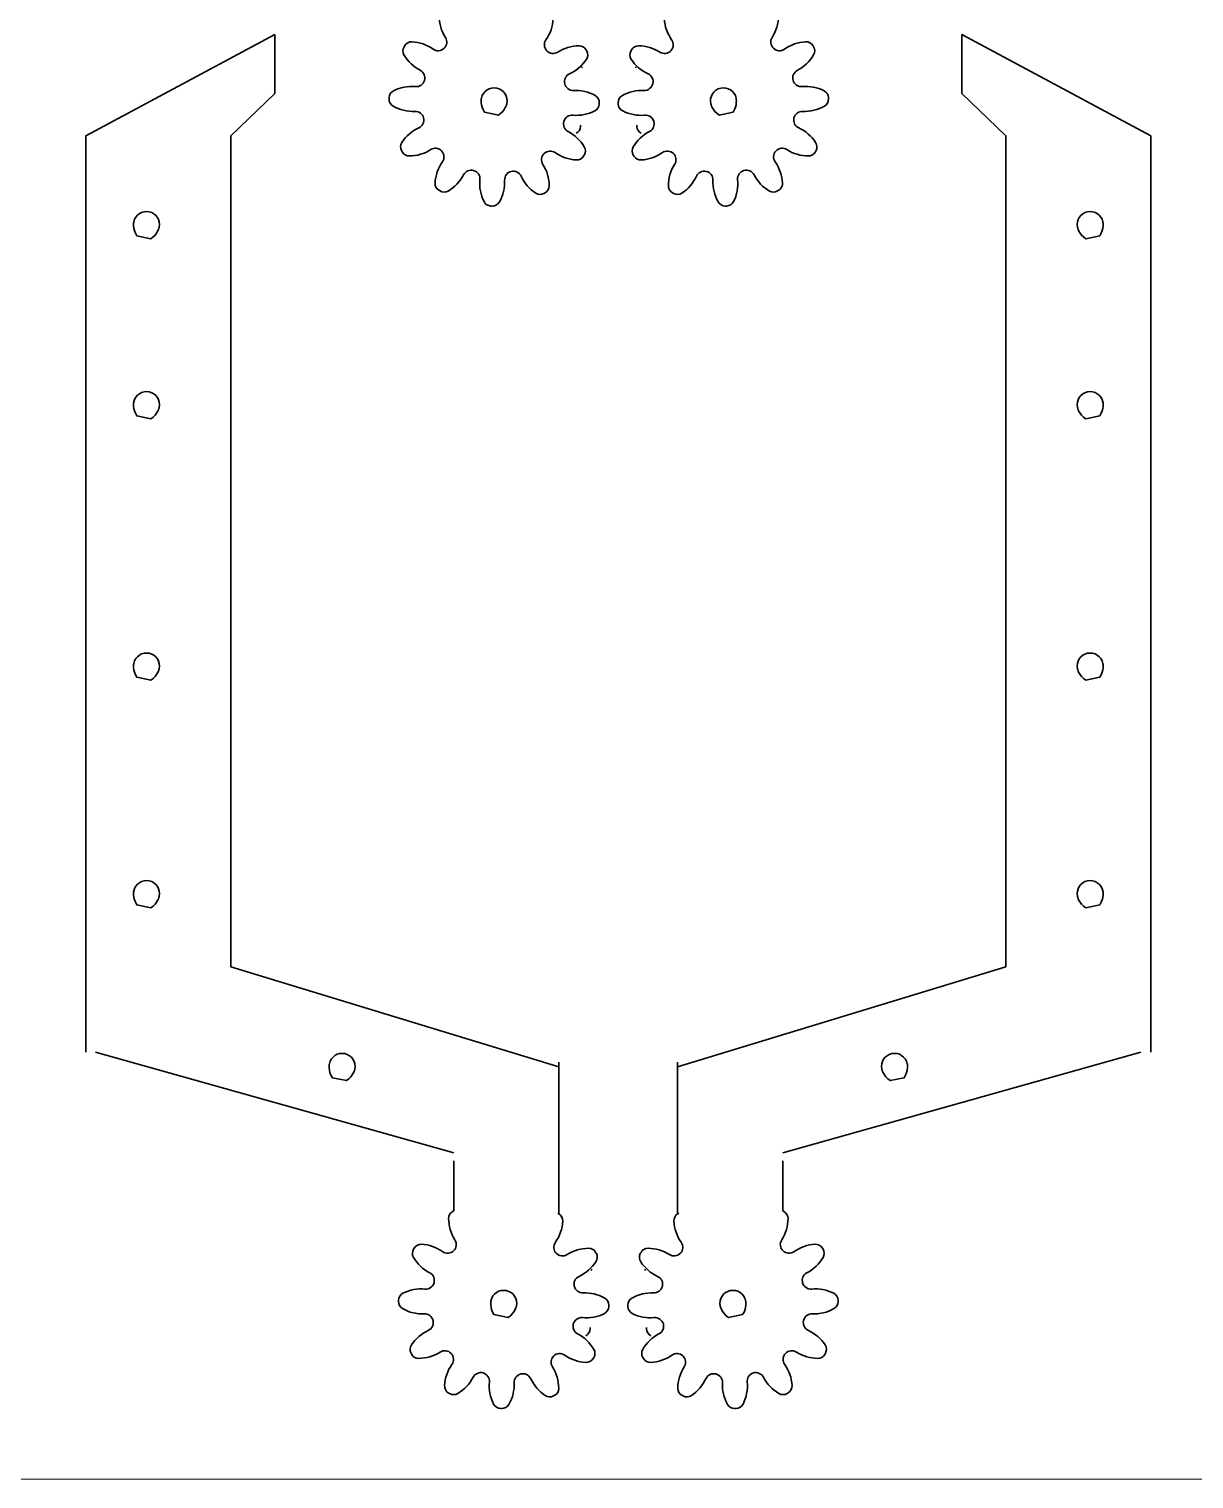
# Model space of a CAD drawing. Header units: inches. Extents: x 0 to 432, y 0 to 279.
# Drawn here: x 117.6 to 234, y 0 to 144.8 of the extents above; entities that cross this region are included whole.
import ezdxf

# ---------------------------------------------------------------- set-up
doc = ezdxf.new("R2010")
doc.units = ezdxf.units.IN
doc.header["$MEASUREMENT"] = 0
doc.layers.add('Layer 1', color=7, linetype='Continuous')

# ---------------------------------------------------------------- blocks, each defined once
blk = doc.blocks.new('block 2')
at = {"layer": 'Layer 1', "lineweight": 0}
blk.add_lwpolyline([(0, 279.4), (431.8, 279.4), (431.8, 0), (0, 0), (0, 279.4)], dxfattribs=at)
at = {"layer": 'Layer 1', "color": 7, "lineweight": 35}
for points in [[(123.33, 134.16), (142.19, 144.28)], [(142.19, 138.39), (142.19, 144.28)], [(158, 142.81), (158.13, 142.73), (158.27, 142.68), (158.41, 142.65), (158.56, 142.65), (158.7, 142.67), (158.84, 142.72), (158.97, 142.79), (159.09, 142.89), (159.19, 143), (159.27, 143.13), (159.33, 143.27), (159.36, 143.41), (159.36, 143.55), (159.34, 143.7), (159.3, 143.84), (159.23, 143.98)], [(169.26, 143.74), (169.19, 143.61), (169.13, 143.47), (169.11, 143.32), (169.11, 143.17), (169.13, 143.03), (169.18, 142.89), (169.25, 142.76), (169.34, 142.64), (169.46, 142.54), (169.59, 142.46), (169.72, 142.41), (169.87, 142.38), (170.01, 142.37), (170.16, 142.39), (170.3, 142.44), (170.44, 142.51)], [(181.82, 143.74), (181.9, 143.61), (181.95, 143.47), (181.98, 143.32), (181.98, 143.17), (181.96, 143.03), (181.91, 142.89), (181.84, 142.76), (181.74, 142.64), (181.63, 142.54), (181.5, 142.46), (181.36, 142.41), (181.22, 142.38), (181.07, 142.37), (180.93, 142.39), (180.78, 142.44), (180.65, 142.51)], [(193.09, 142.81), (192.96, 142.73), (192.82, 142.68), (192.67, 142.65), (192.53, 142.65), (192.38, 142.67), (192.24, 142.72), (192.11, 142.79), (191.99, 142.89), (191.89, 143), (191.81, 143.13), (191.76, 143.27), (191.73, 143.41), (191.72, 143.55), (191.74, 143.7), (191.79, 143.84), (191.86, 143.98)], [(229.66, 134.16), (210.8, 144.28)], [(210.8, 138.39), (210.8, 144.28)], [(156.23, 139.06), (156.38, 139.06), (156.53, 139.09), (156.67, 139.14), (156.8, 139.21), (156.91, 139.3), (157.01, 139.41), (157.08, 139.54), (157.14, 139.68), (157.17, 139.83), (157.17, 139.98), (157.15, 140.13), (157.11, 140.26), (157.04, 140.39), (156.95, 140.51), (156.84, 140.61), (156.71, 140.69)], [(194.86, 139.06), (194.7, 139.06), (194.56, 139.09), (194.42, 139.14), (194.29, 139.21), (194.18, 139.3), (194.08, 139.41), (194, 139.54), (193.94, 139.68), (193.91, 139.83), (193.91, 139.98), (193.93, 140.13), (193.98, 140.26), (194.05, 140.39), (194.14, 140.51), (194.25, 140.61), (194.38, 140.69)], [(171.62, 140.34), (171.49, 140.26), (171.37, 140.17), (171.28, 140.05), (171.2, 139.93), (171.15, 139.79), (171.12, 139.65), (171.12, 139.5), (171.14, 139.35), (171.19, 139.2), (171.26, 139.07), (171.35, 138.96), (171.46, 138.86), (171.59, 138.78), (171.72, 138.72), (171.87, 138.69), (172.02, 138.68)], [(179.46, 140.34), (179.6, 140.26), (179.71, 140.17), (179.81, 140.05), (179.88, 139.93), (179.93, 139.79), (179.96, 139.65), (179.97, 139.5), (179.94, 139.35), (179.89, 139.2), (179.82, 139.07), (179.73, 138.96), (179.62, 138.86), (179.5, 138.78), (179.36, 138.72), (179.22, 138.69), (179.06, 138.68)], [(137.8, 134.16), (142.19, 138.39)], [(215.18, 134.16), (210.8, 138.39)], [(156.57, 134.94), (156.7, 135.01), (156.82, 135.11), (156.91, 135.22), (156.99, 135.35), (157.04, 135.49), (157.07, 135.63), (157.07, 135.78), (157.05, 135.93), (157, 136.07), (156.93, 136.21), (156.84, 136.32), (156.73, 136.42), (156.6, 136.5), (156.47, 136.55), (156.32, 136.58), (156.17, 136.59)], [(171.96, 136.21), (171.81, 136.21), (171.66, 136.19), (171.52, 136.14), (171.4, 136.07), (171.28, 135.97), (171.18, 135.86), (171.11, 135.74), (171.05, 135.59), (171.02, 135.44), (171.02, 135.3), (171.04, 135.15), (171.09, 135.01), (171.15, 134.88), (171.24, 134.76), (171.35, 134.66), (171.48, 134.58)], [(179.12, 136.21), (179.28, 136.21), (179.42, 136.19), (179.56, 136.14), (179.69, 136.07), (179.8, 135.97), (179.9, 135.86), (179.98, 135.74), (180.03, 135.59), (180.06, 135.44), (180.07, 135.3), (180.04, 135.15), (180, 135.01), (179.93, 134.88), (179.84, 134.76), (179.73, 134.66), (179.6, 134.58)], [(194.51, 134.94), (194.38, 135.01), (194.27, 135.11), (194.17, 135.22), (194.1, 135.35), (194.04, 135.49), (194.02, 135.63), (194.01, 135.78), (194.03, 135.93), (194.08, 136.07), (194.16, 136.21), (194.25, 136.32), (194.36, 136.42), (194.48, 136.5), (194.62, 136.55), (194.76, 136.58), (194.91, 136.59)], [(123.33, 42.64), (123.33, 134.16)], [(137.8, 51.14), (137.8, 134.16)], [(215.18, 51.14), (215.18, 134.16)], [(229.66, 42.64), (229.66, 134.16)], [(158.93, 131.54), (159.01, 131.67), (159.06, 131.81), (159.08, 131.95), (159.08, 132.1), (159.06, 132.25), (159.01, 132.39), (158.94, 132.52), (158.85, 132.64), (158.73, 132.74), (158.61, 132.81), (158.47, 132.87), (158.32, 132.9), (158.18, 132.9), (158.03, 132.88), (157.89, 132.84), (157.76, 132.77)], [(170.2, 132.47), (170.06, 132.55), (169.92, 132.6), (169.78, 132.63), (169.63, 132.63), (169.49, 132.6), (169.35, 132.56), (169.22, 132.49), (169.1, 132.39), (169, 132.28), (168.92, 132.15), (168.87, 132.01), (168.84, 131.87), (168.83, 131.72), (168.85, 131.58), (168.89, 131.43), (168.96, 131.3)], [(180.89, 132.47), (181.02, 132.55), (181.16, 132.6), (181.31, 132.63), (181.45, 132.63), (181.6, 132.6), (181.74, 132.56), (181.87, 132.49), (181.99, 132.39), (182.09, 132.28), (182.17, 132.15), (182.22, 132.01), (182.25, 131.87), (182.25, 131.72), (182.24, 131.58), (182.19, 131.43), (182.12, 131.3)], [(192.16, 131.54), (192.08, 131.67), (192.03, 131.81), (192, 131.95), (192, 132.1), (192.02, 132.25), (192.07, 132.39), (192.14, 132.52), (192.24, 132.64), (192.35, 132.74), (192.48, 132.81), (192.62, 132.87), (192.76, 132.9), (192.91, 132.9), (193.05, 132.88), (193.19, 132.84), (193.33, 132.77)], [(162.67, 129.77), (162.67, 129.92), (162.65, 130.07), (162.6, 130.21), (162.52, 130.34), (162.43, 130.45), (162.32, 130.55), (162.19, 130.63), (162.05, 130.68), (161.9, 130.71), (161.75, 130.72), (161.61, 130.69), (161.47, 130.65), (161.34, 130.58), (161.22, 130.49), (161.12, 130.38), (161.04, 130.25)], [(166.79, 130.11), (166.72, 130.25), (166.62, 130.36), (166.51, 130.46), (166.38, 130.53), (166.25, 130.58), (166.1, 130.61), (165.95, 130.61), (165.8, 130.59), (165.66, 130.54), (165.53, 130.47), (165.41, 130.38), (165.32, 130.27), (165.24, 130.15), (165.18, 130.01), (165.15, 129.87), (165.14, 129.71)], [(184.29, 130.11), (184.37, 130.25), (184.46, 130.36), (184.57, 130.46), (184.7, 130.53), (184.84, 130.58), (184.98, 130.61), (185.13, 130.61), (185.28, 130.59), (185.43, 130.54), (185.56, 130.47), (185.67, 130.38), (185.77, 130.27), (185.85, 130.15), (185.9, 130.01), (185.94, 129.87), (185.94, 129.71)], [(188.41, 129.77), (188.41, 129.92), (188.44, 130.07), (188.49, 130.21), (188.56, 130.34), (188.65, 130.45), (188.76, 130.55), (188.89, 130.63), (189.03, 130.68), (189.18, 130.71), (189.33, 130.72), (189.48, 130.69), (189.62, 130.65), (189.75, 130.58), (189.86, 130.49), (189.96, 130.38), (190.05, 130.25)], [(158.57, 128.71), (158.69, 128.64)], [(192.51, 128.71), (192.4, 128.64)], [(170.57, 41.15), (137.8, 51.14)], [(182.42, 41.15), (215.18, 51.14)], [(160.08, 32.57), (124.3, 42.64)], [(192.91, 32.57), (228.68, 42.64)], [(170.57, 26.47), (170.57, 41.62)], [(182.42, 26.47), (182.42, 41.62)], [(160.08, 26.79), (160.08, 31.79)], [(192.91, 26.79), (192.91, 31.79)], [(158.95, 22.71), (159.08, 22.63), (159.22, 22.58), (159.36, 22.55), (159.51, 22.55), (159.66, 22.58), (159.79, 22.62), (159.93, 22.69), (160.04, 22.79), (160.15, 22.9), (160.22, 23.03), (160.28, 23.17), (160.31, 23.31), (160.31, 23.46), (160.29, 23.6), (160.25, 23.75), (160.18, 23.88)], [(170.21, 23.64), (170.14, 23.51), (170.09, 23.37), (170.06, 23.22), (170.06, 23.08), (170.08, 22.93), (170.13, 22.79), (170.2, 22.66), (170.29, 22.54), (170.41, 22.44), (170.54, 22.37), (170.67, 22.31), (170.82, 22.28), (170.96, 22.28), (171.11, 22.3), (171.25, 22.34), (171.39, 22.41)], [(182.77, 23.64), (182.85, 23.51), (182.9, 23.37), (182.93, 23.22), (182.93, 23.08), (182.91, 22.93), (182.86, 22.79), (182.79, 22.66), (182.69, 22.54), (182.58, 22.44), (182.45, 22.37), (182.31, 22.31), (182.17, 22.28), (182.02, 22.28), (181.88, 22.3), (181.74, 22.34), (181.6, 22.41)], [(194.04, 22.71), (193.91, 22.63), (193.77, 22.58), (193.62, 22.55), (193.48, 22.55), (193.33, 22.58), (193.19, 22.62), (193.06, 22.69), (192.94, 22.79), (192.84, 22.9), (192.76, 23.03), (192.71, 23.17), (192.68, 23.31), (192.67, 23.46), (192.69, 23.6), (192.74, 23.75), (192.81, 23.88)], [(157.18, 18.97), (157.33, 18.97), (157.48, 18.99), (157.62, 19.04), (157.75, 19.11), (157.86, 19.21), (157.96, 19.32), (158.04, 19.44), (158.09, 19.59), (158.12, 19.74), (158.12, 19.88), (158.1, 20.03), (158.06, 20.17), (157.99, 20.3), (157.9, 20.42), (157.79, 20.52), (157.66, 20.6)], [(195.81, 18.97), (195.65, 18.97), (195.51, 18.99), (195.37, 19.04), (195.24, 19.11), (195.13, 19.21), (195.03, 19.32), (194.95, 19.44), (194.9, 19.59), (194.87, 19.74), (194.86, 19.88), (194.89, 20.03), (194.93, 20.17), (195, 20.3), (195.09, 20.42), (195.2, 20.52), (195.33, 20.6)], [(172.57, 20.24), (172.44, 20.17), (172.32, 20.07), (172.23, 19.96), (172.15, 19.83), (172.1, 19.69), (172.07, 19.55), (172.07, 19.4), (172.09, 19.25), (172.14, 19.11), (172.21, 18.97), (172.31, 18.86), (172.41, 18.76), (172.54, 18.68), (172.67, 18.63), (172.82, 18.6), (172.97, 18.59)], [(180.42, 20.24), (180.55, 20.17), (180.66, 20.07), (180.76, 19.96), (180.83, 19.83), (180.89, 19.69), (180.91, 19.55), (180.92, 19.4), (180.89, 19.25), (180.85, 19.11), (180.77, 18.97), (180.68, 18.86), (180.57, 18.76), (180.45, 18.68), (180.31, 18.63), (180.17, 18.6), (180.02, 18.59)], [(157.52, 14.84), (157.65, 14.92), (157.77, 15.01), (157.86, 15.13), (157.94, 15.25), (157.99, 15.39), (158.02, 15.53), (158.02, 15.68), (158, 15.83), (157.95, 15.98), (157.88, 16.11), (157.79, 16.22), (157.68, 16.32), (157.56, 16.4), (157.42, 16.46), (157.27, 16.49), (157.12, 16.5)], [(172.91, 16.12), (172.76, 16.12), (172.61, 16.09), (172.47, 16.04), (172.35, 15.97), (172.23, 15.88), (172.14, 15.77), (172.06, 15.64), (172, 15.5), (171.97, 15.35), (171.97, 15.2), (171.99, 15.05), (172.04, 14.91), (172.11, 14.79), (172.2, 14.67), (172.31, 14.57), (172.43, 14.49)], [(180.07, 16.12), (180.23, 16.12), (180.37, 16.09), (180.51, 16.04), (180.64, 15.97), (180.75, 15.88), (180.85, 15.77), (180.93, 15.64), (180.99, 15.5), (181.01, 15.35), (181.02, 15.2), (181, 15.05), (180.95, 14.91), (180.88, 14.79), (180.79, 14.67), (180.68, 14.57), (180.55, 14.49)], [(195.47, 14.84), (195.33, 14.92), (195.22, 15.01), (195.12, 15.13), (195.05, 15.25), (195, 15.39), (194.97, 15.53), (194.96, 15.68), (194.99, 15.83), (195.04, 15.98), (195.11, 16.11), (195.2, 16.22), (195.31, 16.32), (195.43, 16.4), (195.57, 16.46), (195.71, 16.49), (195.87, 16.5)], [(159.88, 11.44), (159.96, 11.57), (160.01, 11.71), (160.03, 11.86), (160.04, 12.01), (160.01, 12.15), (159.97, 12.29), (159.89, 12.42), (159.8, 12.54), (159.68, 12.64), (159.56, 12.72), (159.42, 12.77), (159.28, 12.8), (159.13, 12.81), (158.98, 12.79), (158.84, 12.74), (158.71, 12.67)], [(171.15, 12.37), (171.01, 12.45), (170.87, 12.5), (170.73, 12.53), (170.58, 12.53), (170.44, 12.51), (170.3, 12.46), (170.17, 12.39), (170.05, 12.29), (169.95, 12.18), (169.87, 12.05), (169.82, 11.91), (169.79, 11.77), (169.78, 11.63), (169.8, 11.48), (169.85, 11.34), (169.92, 11.2)], [(181.84, 12.37), (181.97, 12.45), (182.11, 12.5), (182.26, 12.53), (182.4, 12.53), (182.55, 12.51), (182.69, 12.46), (182.82, 12.39), (182.94, 12.29), (183.04, 12.18), (183.12, 12.05), (183.17, 11.91), (183.2, 11.77), (183.21, 11.63), (183.19, 11.48), (183.14, 11.34), (183.07, 11.2)], [(193.11, 11.44), (193.03, 11.57), (192.98, 11.71), (192.95, 11.86), (192.95, 12.01), (192.97, 12.15), (193.02, 12.29), (193.09, 12.42), (193.19, 12.54), (193.3, 12.64), (193.43, 12.72), (193.57, 12.77), (193.71, 12.8), (193.86, 12.81), (194, 12.79), (194.15, 12.74), (194.28, 12.67)], [(163.62, 9.68), (163.62, 9.83), (163.6, 9.98), (163.55, 10.11), (163.48, 10.24), (163.38, 10.36), (163.27, 10.45), (163.14, 10.53), (163, 10.59), (162.85, 10.62), (162.7, 10.62), (162.56, 10.6), (162.42, 10.55), (162.29, 10.48), (162.17, 10.39), (162.07, 10.28), (161.99, 10.16)], [(167.75, 10.02), (167.67, 10.15), (167.57, 10.26), (167.46, 10.36), (167.34, 10.43), (167.2, 10.49), (167.06, 10.52), (166.91, 10.52), (166.75, 10.5), (166.61, 10.45), (166.48, 10.38), (166.36, 10.28), (166.27, 10.18), (166.19, 10.05), (166.13, 9.91), (166.1, 9.77), (166.09, 9.62)], [(185.24, 10.02), (185.32, 10.15), (185.41, 10.26), (185.53, 10.36), (185.65, 10.43), (185.79, 10.49), (185.93, 10.52), (186.08, 10.52), (186.23, 10.5), (186.38, 10.45), (186.51, 10.38), (186.62, 10.28), (186.72, 10.18), (186.8, 10.05), (186.85, 9.91), (186.89, 9.77), (186.89, 9.62)], [(189.37, 9.68), (189.37, 9.83), (189.39, 9.98), (189.44, 10.11), (189.51, 10.24), (189.6, 10.36), (189.71, 10.45), (189.84, 10.53), (189.98, 10.59), (190.13, 10.62), (190.28, 10.62), (190.43, 10.6), (190.57, 10.55), (190.7, 10.48), (190.81, 10.39), (190.92, 10.28), (191, 10.16)], [(159.52, 8.61), (159.64, 8.54)], [(193.46, 8.61), (193.35, 8.54)]]:
    blk.add_lwpolyline(points, dxfattribs=at)
for points in [[(158.59, 146.11), (158.6, 145.36), (158.82, 144.62), (159.23, 143.98)], [(169.26, 143.74), (169.7, 144.36), (169.95, 145.09), (170, 145.84)], [(181.82, 143.74), (181.38, 144.36), (181.13, 145.09), (181.09, 145.84)], [(192.49, 146.11), (192.48, 145.36), (192.26, 144.62), (191.86, 143.98)], [(155.89, 143.54), (155.6, 143.56), (155.32, 143.41), (155.17, 143.16)], [(158, 142.81), (157.38, 143.24), (156.65, 143.5), (155.89, 143.54)], [(193.09, 142.81), (193.71, 143.24), (194.44, 143.5), (195.19, 143.54)], [(195.19, 143.54), (195.49, 143.56), (195.76, 143.41), (195.92, 143.16)], [(155.1, 143.05), (154.94, 142.8), (154.94, 142.48), (155.09, 142.23)], [(155.09, 142.23), (155.48, 141.58), (156.04, 141.04), (156.71, 140.69)], [(155.17, 143.16), (155.14, 143.12), (155.12, 143.09), (155.1, 143.05)], [(172.57, 143.14), (171.82, 143.13), (171.07, 142.91), (170.44, 142.51)], [(173.28, 142.73), (173.14, 142.98), (172.87, 143.14), (172.57, 143.14)], [(173.34, 142.61), (173.32, 142.65), (173.3, 142.69), (173.28, 142.73)], [(173.31, 141.79), (173.47, 142.04), (173.48, 142.35), (173.34, 142.61)], [(177.78, 141.79), (177.61, 142.04), (177.6, 142.35), (177.74, 142.61)], [(177.74, 142.61), (177.76, 142.65), (177.78, 142.69), (177.81, 142.73)], [(177.81, 142.73), (177.95, 142.98), (178.22, 143.14), (178.51, 143.14)], [(178.51, 143.14), (179.27, 143.13), (180.01, 142.91), (180.65, 142.51)], [(195.99, 142.23), (195.61, 141.58), (195.05, 141.04), (194.38, 140.69)], [(195.92, 143.16), (195.94, 143.12), (195.97, 143.09), (195.99, 143.05)], [(195.99, 143.05), (196.14, 142.8), (196.14, 142.48), (195.99, 142.23)], [(171.62, 140.34), (172.31, 140.65), (172.89, 141.16), (173.31, 141.79)], [(172.82, 140.93), (172.84, 140.97), (172.86, 141.01), (172.88, 141.05)], [(179.46, 140.34), (178.78, 140.65), (178.19, 141.16), (177.78, 141.79)], [(178.26, 140.93), (178.24, 140.97), (178.22, 141.01), (178.2, 141.05)], [(156.23, 139.06), (155.47, 139.13), (154.72, 138.99), (154.04, 138.65)], [(194.86, 139.06), (195.61, 139.13), (196.37, 138.99), (197.04, 138.65)], [(153.6, 137.82), (153.59, 137.53), (153.75, 137.26), (154, 137.11)], [(154.04, 138.65), (153.78, 138.51), (153.61, 138.25), (153.6, 137.96)], [(153.6, 137.96), (153.6, 137.91), (153.6, 137.87), (153.6, 137.82)], [(174.19, 138.16), (173.53, 138.54), (172.78, 138.72), (172.02, 138.68)], [(174.59, 137.45), (174.6, 137.75), (174.44, 138.02), (174.19, 138.16)], [(176.49, 137.45), (176.48, 137.75), (176.64, 138.02), (176.9, 138.16)], [(176.9, 138.16), (177.56, 138.54), (178.31, 138.72), (179.06, 138.68)], [(197.04, 138.65), (197.31, 138.51), (197.48, 138.25), (197.48, 137.96)], [(197.49, 137.82), (197.49, 137.53), (197.34, 137.26), (197.08, 137.11)], [(197.48, 137.96), (197.49, 137.91), (197.49, 137.87), (197.49, 137.82)], [(154, 137.11), (154.66, 136.74), (155.41, 136.56), (156.17, 136.59)], [(171.96, 136.21), (172.72, 136.14), (173.47, 136.29), (174.15, 136.63)], [(174.15, 136.63), (174.41, 136.76), (174.58, 137.03), (174.59, 137.32)], [(174.59, 137.32), (174.59, 137.36), (174.59, 137.41), (174.59, 137.45)], [(176.49, 137.32), (176.49, 137.36), (176.49, 137.41), (176.49, 137.45)], [(176.93, 136.63), (176.67, 136.76), (176.5, 137.03), (176.49, 137.32)], [(179.12, 136.21), (178.37, 136.14), (177.61, 136.29), (176.93, 136.63)], [(197.08, 137.11), (196.42, 136.74), (195.67, 136.56), (194.91, 136.59)], [(156.57, 134.94), (155.88, 134.62), (155.3, 134.12), (154.88, 133.48)], [(172.29, 134.4), (172.55, 134.53), (172.72, 134.79), (172.73, 135.09)], [(172.73, 135.09), (172.73, 135.13), (172.73, 135.18), (172.73, 135.22)], [(178.35, 135.09), (178.35, 135.13), (178.35, 135.18), (178.35, 135.22)], [(178.79, 134.4), (178.53, 134.53), (178.36, 134.79), (178.35, 135.09)], [(194.51, 134.94), (195.2, 134.62), (195.79, 134.12), (196.2, 133.48)], [(154.88, 133.48), (154.72, 133.24), (154.71, 132.92), (154.85, 132.67)], [(173.1, 133.05), (172.71, 133.7), (172.15, 134.23), (171.48, 134.58)], [(177.99, 133.05), (178.37, 133.7), (178.93, 134.23), (179.6, 134.58)], [(196.2, 133.48), (196.36, 133.24), (196.38, 132.92), (196.24, 132.67)], [(154.85, 132.67), (154.87, 132.63), (154.89, 132.59), (154.91, 132.55)], [(154.91, 132.55), (155.05, 132.29), (155.32, 132.13), (155.62, 132.14)], [(155.62, 132.14), (156.38, 132.14), (157.12, 132.36), (157.76, 132.77)], [(170.2, 132.47), (170.81, 132.03), (171.54, 131.78), (172.3, 131.74)], [(172.3, 131.74), (172.59, 131.72), (172.87, 131.86), (173.03, 132.11)], [(173.02, 132.11), (173.05, 132.15), (173.07, 132.19), (173.09, 132.23)], [(173.09, 132.23), (173.25, 132.48), (173.25, 132.79), (173.1, 133.05)], [(177.99, 132.23), (177.84, 132.48), (177.84, 132.79), (177.99, 133.05)], [(178.06, 132.11), (178.04, 132.15), (178.01, 132.19), (177.99, 132.23)], [(178.79, 131.74), (178.49, 131.72), (178.21, 131.86), (178.06, 132.11)], [(180.89, 132.47), (180.27, 132.03), (179.54, 131.78), (178.79, 131.74)], [(195.47, 132.14), (194.71, 132.14), (193.97, 132.36), (193.33, 132.77)], [(196.17, 132.55), (196.03, 132.29), (195.76, 132.13), (195.47, 132.14)], [(196.24, 132.67), (196.22, 132.63), (196.19, 132.59), (196.17, 132.55)], [(158.93, 131.54), (158.49, 130.92), (158.24, 130.19), (158.19, 129.43)], [(169.6, 129.16), (169.59, 129.92), (169.37, 130.66), (168.96, 131.3)], [(181.49, 129.16), (181.49, 129.92), (181.71, 130.66), (182.12, 131.3)], [(192.16, 131.54), (192.59, 130.92), (192.85, 130.19), (192.89, 129.43)], [(158.19, 129.43), (158.18, 129.14), (158.32, 128.86), (158.57, 128.71)], [(159.5, 128.63), (160.16, 129.02), (160.69, 129.58), (161.04, 130.25)], [(162.67, 129.77), (162.6, 129.02), (162.75, 128.26), (163.09, 127.58)], [(164.62, 127.55), (164.99, 128.2), (165.17, 128.96), (165.14, 129.71)], [(166.79, 130.11), (167.11, 129.42), (167.62, 128.84), (168.25, 128.42)], [(169.18, 128.45), (169.44, 128.6), (169.6, 128.87), (169.6, 129.16)], [(181.9, 128.45), (181.64, 128.6), (181.48, 128.87), (181.49, 129.16)], [(184.29, 130.11), (183.97, 129.42), (183.47, 128.84), (182.84, 128.42)], [(186.46, 127.55), (186.09, 128.2), (185.91, 128.96), (185.94, 129.71)], [(188.41, 129.77), (188.48, 129.02), (188.34, 128.26), (188, 127.58)], [(191.58, 128.63), (190.93, 129.02), (190.4, 129.58), (190.05, 130.25)], [(192.89, 129.43), (192.91, 129.14), (192.76, 128.86), (192.51, 128.71)], [(158.69, 128.64), (158.94, 128.49), (159.25, 128.49), (159.5, 128.63)], [(163.09, 127.58), (163.22, 127.32), (163.48, 127.15), (163.78, 127.14)], [(163.91, 127.14), (164.2, 127.13), (164.48, 127.29), (164.62, 127.55)], [(168.25, 128.42), (168.49, 128.26), (168.81, 128.25), (169.07, 128.39)], [(169.07, 128.39), (169.11, 128.41), (169.15, 128.43), (169.18, 128.45)], [(182.02, 128.39), (181.98, 128.41), (181.94, 128.43), (181.9, 128.45)], [(182.84, 128.42), (182.59, 128.26), (182.28, 128.25), (182.02, 128.39)], [(187.17, 127.14), (186.88, 127.13), (186.61, 127.29), (186.46, 127.55)], [(188, 127.58), (187.87, 127.32), (187.6, 127.15), (187.31, 127.14)], [(192.4, 128.64), (192.15, 128.49), (191.83, 128.49), (191.58, 128.63)], [(163.78, 127.14), (163.82, 127.14), (163.87, 127.14), (163.91, 127.14)], [(187.31, 127.14), (187.26, 127.14), (187.22, 127.14), (187.17, 127.14)], [(159.96, 26.73), (159.7, 26.58), (159.54, 26.31), (159.55, 26.02)], [(160.08, 26.79), (160.04, 26.77), (160, 26.75), (159.96, 26.73)], [(170.57, 26.47), (170.53, 26.5), (170.49, 26.52), (170.46, 26.54)], [(170.95, 25.75), (170.97, 26.04), (170.82, 26.32), (170.57, 26.47)], [(182.04, 25.75), (182.02, 26.04), (182.17, 26.32), (182.42, 26.47)], [(182.42, 26.47), (182.45, 26.5), (182.49, 26.52), (182.53, 26.54)], [(192.91, 26.79), (192.95, 26.77), (192.99, 26.75), (193.03, 26.73)], [(193.03, 26.73), (193.29, 26.58), (193.44, 26.31), (193.44, 26.02)], [(159.55, 26.02), (159.55, 25.26), (159.77, 24.52), (160.18, 23.88)], [(170.21, 23.64), (170.65, 24.26), (170.91, 24.99), (170.95, 25.75)], [(182.77, 23.64), (182.34, 24.26), (182.08, 24.99), (182.04, 25.75)], [(193.44, 26.02), (193.44, 25.26), (193.22, 24.52), (192.81, 23.88)], [(156.84, 23.44), (156.55, 23.46), (156.27, 23.32), (156.12, 23.07)], [(158.95, 22.71), (158.33, 23.15), (157.6, 23.4), (156.84, 23.44)], [(194.04, 22.71), (194.66, 23.15), (195.39, 23.4), (196.14, 23.44)], [(196.14, 23.44), (196.44, 23.46), (196.72, 23.32), (196.87, 23.07)], [(156.05, 22.95), (155.9, 22.7), (155.89, 22.38), (156.04, 22.13)], [(156.04, 22.13), (156.43, 21.48), (156.99, 20.95), (157.66, 20.6)], [(156.12, 23.07), (156.09, 23.03), (156.07, 22.99), (156.05, 22.95)], [(173.52, 23.04), (172.77, 23.04), (172.03, 22.82), (171.39, 22.41)], [(174.23, 22.63), (174.09, 22.89), (173.82, 23.05), (173.52, 23.04)], [(174.3, 22.51), (174.27, 22.55), (174.25, 22.59), (174.23, 22.63)], [(174.26, 21.7), (174.42, 21.94), (174.43, 22.25), (174.3, 22.51)], [(178.73, 21.7), (178.57, 21.94), (178.55, 22.25), (178.69, 22.51)], [(178.69, 22.51), (178.71, 22.55), (178.73, 22.59), (178.76, 22.63)], [(178.76, 22.63), (178.9, 22.89), (179.17, 23.05), (179.46, 23.04)], [(179.46, 23.04), (180.22, 23.04), (180.96, 22.82), (181.6, 22.41)], [(196.94, 22.13), (196.56, 21.48), (196, 20.95), (195.33, 20.6)], [(196.87, 23.07), (196.89, 23.03), (196.92, 22.99), (196.94, 22.95)], [(196.94, 22.95), (197.09, 22.7), (197.09, 22.38), (196.94, 22.13)], [(172.57, 20.24), (173.26, 20.56), (173.84, 21.06), (174.26, 21.7)], [(173.77, 20.84), (173.79, 20.88), (173.81, 20.92), (173.84, 20.96)], [(180.42, 20.24), (179.73, 20.56), (179.14, 21.06), (178.73, 21.7)], [(179.22, 20.84), (179.19, 20.88), (179.17, 20.92), (179.15, 20.96)], [(157.18, 18.97), (156.43, 19.04), (155.67, 18.89), (154.99, 18.55)], [(195.81, 18.97), (196.56, 19.04), (197.32, 18.89), (198, 18.55)], [(154.55, 17.73), (154.54, 17.43), (154.7, 17.16), (154.95, 17.02)], [(154.99, 18.55), (154.73, 18.42), (154.56, 18.15), (154.55, 17.86)], [(154.55, 17.86), (154.55, 17.82), (154.55, 17.77), (154.55, 17.73)], [(175.14, 18.07), (174.48, 18.44), (173.73, 18.62), (172.97, 18.59)], [(175.55, 17.36), (175.55, 17.65), (175.39, 17.92), (175.14, 18.07)], [(177.44, 17.36), (177.44, 17.65), (177.59, 17.92), (177.85, 18.07)], [(177.85, 18.07), (178.51, 18.44), (179.26, 18.62), (180.02, 18.59)], [(198, 18.55), (198.26, 18.42), (198.43, 18.15), (198.44, 17.86)], [(198.44, 17.73), (198.44, 17.43), (198.29, 17.16), (198.03, 17.02)], [(198.44, 17.86), (198.44, 17.82), (198.44, 17.77), (198.44, 17.73)], [(154.95, 17.02), (155.61, 16.64), (156.36, 16.46), (157.12, 16.5)], [(172.91, 16.12), (173.67, 16.05), (174.43, 16.19), (175.1, 16.53)], [(175.1, 16.53), (175.36, 16.66), (175.53, 16.93), (175.54, 17.22)], [(175.54, 17.22), (175.54, 17.27), (175.54, 17.31), (175.55, 17.36)], [(177.45, 17.22), (177.44, 17.27), (177.44, 17.31), (177.44, 17.36)], [(177.89, 16.53), (177.62, 16.66), (177.45, 16.93), (177.45, 17.22)], [(180.07, 16.12), (179.32, 16.05), (178.56, 16.19), (177.89, 16.53)], [(198.03, 17.02), (197.37, 16.64), (196.62, 16.46), (195.87, 16.5)], [(157.52, 14.84), (156.83, 14.53), (156.25, 14.02), (155.83, 13.39)], [(174.05, 12.95), (173.67, 13.6), (173.11, 14.14), (172.43, 14.49)], [(173.24, 14.3), (173.5, 14.43), (173.67, 14.7), (173.68, 14.99)], [(173.68, 14.99), (173.68, 15.03), (173.68, 15.08), (173.69, 15.13)], [(178.94, 12.95), (179.32, 13.6), (179.88, 14.14), (180.55, 14.49)], [(179.31, 14.99), (179.3, 15.03), (179.3, 15.08), (179.3, 15.13)], [(179.75, 14.3), (179.48, 14.43), (179.32, 14.7), (179.31, 14.99)], [(195.47, 14.84), (196.15, 14.53), (196.74, 14.02), (197.15, 13.39)], [(155.83, 13.39), (155.67, 13.14), (155.66, 12.83), (155.8, 12.57)], [(197.15, 13.39), (197.31, 13.14), (197.33, 12.83), (197.19, 12.57)], [(155.8, 12.57), (155.82, 12.53), (155.84, 12.49), (155.86, 12.45)], [(155.86, 12.45), (156, 12.2), (156.28, 12.04), (156.57, 12.04)], [(156.57, 12.04), (157.33, 12.05), (158.07, 12.27), (158.71, 12.67)], [(171.15, 12.37), (171.77, 11.94), (172.49, 11.68), (173.25, 11.64)], [(173.25, 11.64), (173.54, 11.62), (173.82, 11.77), (173.98, 12.02)], [(173.98, 12.02), (174, 12.06), (174.02, 12.09), (174.05, 12.13)], [(174.05, 12.13), (174.2, 12.38), (174.2, 12.7), (174.05, 12.95)], [(178.94, 12.13), (178.79, 12.38), (178.79, 12.7), (178.94, 12.95)], [(179.01, 12.02), (178.99, 12.06), (178.96, 12.09), (178.94, 12.13)], [(179.74, 11.64), (179.44, 11.62), (179.17, 11.77), (179.01, 12.02)], [(181.84, 12.37), (181.22, 11.94), (180.49, 11.68), (179.74, 11.64)], [(196.42, 12.04), (195.66, 12.05), (194.92, 12.27), (194.28, 12.67)], [(197.12, 12.45), (196.98, 12.2), (196.71, 12.04), (196.42, 12.04)], [(197.19, 12.57), (197.17, 12.53), (197.15, 12.49), (197.12, 12.45)], [(159.88, 11.44), (159.44, 10.82), (159.19, 10.09), (159.15, 9.34)], [(160.46, 8.54), (161.11, 8.92), (161.64, 9.48), (161.99, 10.16)], [(170.55, 9.07), (170.54, 9.82), (170.32, 10.56), (169.92, 11.2)], [(182.44, 9.07), (182.45, 9.82), (182.66, 10.56), (183.07, 11.2)], [(192.53, 8.54), (191.88, 8.92), (191.35, 9.48), (191, 10.16)], [(193.11, 11.44), (193.55, 10.82), (193.8, 10.09), (193.84, 9.34)], [(159.15, 9.34), (159.13, 9.05), (159.27, 8.77), (159.52, 8.61)], [(163.62, 9.68), (163.55, 8.92), (163.7, 8.16), (164.04, 7.49)], [(165.57, 7.45), (165.95, 8.11), (166.13, 8.86), (166.09, 9.62)], [(167.75, 10.02), (168.06, 9.33), (168.57, 8.74), (169.2, 8.33)], [(170.14, 8.36), (170.39, 8.5), (170.55, 8.77), (170.55, 9.07)], [(182.85, 8.36), (182.59, 8.5), (182.44, 8.77), (182.44, 9.07)], [(185.24, 10.02), (184.92, 9.33), (184.42, 8.74), (183.79, 8.33)], [(187.41, 7.45), (187.04, 8.11), (186.86, 8.86), (186.89, 9.62)], [(189.37, 9.68), (189.43, 8.92), (189.29, 8.16), (188.95, 7.49)], [(193.84, 9.34), (193.86, 9.05), (193.71, 8.77), (193.46, 8.61)], [(159.64, 8.54), (159.89, 8.39), (160.2, 8.39), (160.46, 8.54)], [(164.04, 7.49), (164.17, 7.22), (164.43, 7.06), (164.73, 7.05)], [(164.86, 7.04), (165.16, 7.04), (165.43, 7.19), (165.57, 7.45)], [(169.2, 8.33), (169.45, 8.17), (169.76, 8.15), (170.02, 8.29)], [(170.02, 8.29), (170.06, 8.31), (170.1, 8.34), (170.14, 8.36)], [(182.97, 8.29), (182.93, 8.31), (182.89, 8.34), (182.85, 8.36)], [(183.79, 8.33), (183.54, 8.17), (183.23, 8.15), (182.97, 8.29)], [(188.12, 7.04), (187.83, 7.04), (187.56, 7.19), (187.41, 7.45)], [(188.95, 7.49), (188.82, 7.22), (188.55, 7.06), (188.26, 7.05)], [(193.35, 8.54), (193.1, 8.39), (192.78, 8.39), (192.53, 8.54)], [(164.73, 7.05), (164.77, 7.05), (164.82, 7.04), (164.86, 7.04)], [(188.26, 7.05), (188.21, 7.05), (188.17, 7.04), (188.12, 7.04)]]:
    blk.add_open_spline(points, degree=3, dxfattribs=at)
for points in [[(164.36, 138.91), (163.66, 139.06), (162.97, 138.61), (162.82, 137.91), (162.82, 137.91), (162.68, 137.2), (163.13, 136.51), (163.13, 136.51), (164.53, 136.22), (164.53, 136.22), (165.22, 136.67), (165.37, 137.37), (165.37, 137.37), (165.52, 138.07), (165.06, 138.76), (164.36, 138.91)], [(186.72, 138.91), (187.42, 139.06), (188.11, 138.61), (188.26, 137.91), (188.26, 137.91), (188.41, 137.2), (187.96, 136.51), (187.96, 136.51), (186.55, 136.22), (186.55, 136.22), (185.86, 136.67), (185.72, 137.37), (185.72, 137.37), (185.57, 138.07), (186.02, 138.76), (186.72, 138.91)], [(129.65, 126.56), (128.95, 126.71), (128.26, 126.26), (128.11, 125.56), (128.11, 125.56), (127.96, 124.86), (128.41, 124.17), (128.41, 124.17), (129.82, 123.87), (129.82, 123.87), (130.51, 124.32), (130.65, 125.03), (130.65, 125.03), (130.8, 125.73), (130.35, 126.42), (129.65, 126.56)], [(223.34, 126.56), (224.04, 126.71), (224.73, 126.26), (224.88, 125.56), (224.88, 125.56), (225.03, 124.86), (224.57, 124.17), (224.57, 124.17), (223.17, 123.87), (223.17, 123.87), (222.48, 124.32), (222.33, 125.03), (222.33, 125.03), (222.19, 125.73), (222.64, 126.42), (223.34, 126.56)], [(129.65, 108.57), (128.95, 108.72), (128.26, 108.27), (128.11, 107.57), (128.11, 107.57), (127.96, 106.86), (128.41, 106.18), (128.41, 106.18), (129.82, 105.88), (129.82, 105.88), (130.51, 106.33), (130.65, 107.03), (130.65, 107.03), (130.8, 107.74), (130.35, 108.42), (129.65, 108.57)], [(223.34, 108.57), (224.04, 108.72), (224.73, 108.27), (224.88, 107.57), (224.88, 107.57), (225.03, 106.86), (224.57, 106.18), (224.57, 106.18), (223.17, 105.88), (223.17, 105.88), (222.48, 106.33), (222.33, 107.03), (222.33, 107.03), (222.19, 107.74), (222.64, 108.42), (223.34, 108.57)], [(129.65, 82.47), (128.95, 82.61), (128.26, 82.16), (128.11, 81.46), (128.11, 81.46), (127.96, 80.76), (128.41, 80.07), (128.41, 80.07), (129.82, 79.77), (129.82, 79.77), (130.51, 80.23), (130.65, 80.93), (130.65, 80.93), (130.8, 81.63), (130.35, 82.32), (129.65, 82.47)], [(223.34, 82.47), (224.04, 82.61), (224.73, 82.16), (224.88, 81.46), (224.88, 81.46), (225.03, 80.76), (224.57, 80.07), (224.57, 80.07), (223.17, 79.77), (223.17, 79.77), (222.48, 80.23), (222.33, 80.93), (222.33, 80.93), (222.19, 81.63), (222.64, 82.32), (223.34, 82.47)], [(129.65, 59.74), (128.95, 59.88), (128.26, 59.43), (128.11, 58.73), (128.11, 58.73), (127.96, 58.03), (128.41, 57.34), (128.41, 57.34), (129.82, 57.04), (129.82, 57.04), (130.51, 57.49), (130.65, 58.2), (130.65, 58.2), (130.8, 58.9), (130.35, 59.59), (129.65, 59.74)], [(223.34, 59.74), (224.04, 59.88), (224.73, 59.43), (224.88, 58.73), (224.88, 58.73), (225.03, 58.03), (224.57, 57.34), (224.57, 57.34), (223.17, 57.04), (223.17, 57.04), (222.48, 57.49), (222.33, 58.2), (222.33, 58.2), (222.19, 58.9), (222.64, 59.59), (223.34, 59.74)], [(149.18, 42.48), (148.48, 42.63), (147.79, 42.18), (147.64, 41.48), (147.64, 41.48), (147.49, 40.77), (147.94, 40.08), (147.94, 40.08), (149.35, 39.79), (149.35, 39.79), (150.04, 40.24), (150.19, 40.94), (150.19, 40.94), (150.33, 41.65), (149.88, 42.33), (149.18, 42.48)], [(203.81, 42.48), (204.51, 42.63), (205.2, 42.18), (205.35, 41.48), (205.35, 41.48), (205.49, 40.77), (205.04, 40.08), (205.04, 40.08), (203.64, 39.79), (203.64, 39.79), (202.95, 40.24), (202.8, 40.94), (202.8, 40.94), (202.65, 41.65), (203.1, 42.33), (203.81, 42.48)], [(165.31, 18.81), (164.61, 18.96), (163.92, 18.51), (163.77, 17.81), (163.77, 17.81), (163.63, 17.11), (164.08, 16.42), (164.08, 16.42), (165.48, 16.12), (165.48, 16.12), (166.17, 16.57), (166.32, 17.28), (166.32, 17.28), (166.47, 17.98), (166.02, 18.67), (165.31, 18.81)], [(187.67, 18.81), (188.38, 18.96), (189.07, 18.51), (189.21, 17.81), (189.21, 17.81), (189.36, 17.11), (188.91, 16.42), (188.91, 16.42), (187.5, 16.12), (187.5, 16.12), (186.82, 16.57), (186.67, 17.28), (186.67, 17.28), (186.52, 17.98), (186.97, 18.67), (187.67, 18.81)]]:
    blk.add_open_spline(points, degree=3, knots=[0, 0, 0, 0, 1, 1, 1, 2, 2, 2, 3, 3, 3, 4, 4, 4, 5, 5, 5, 5], dxfattribs=at)

msp = doc.modelspace()

# ---------------------------------------------------------------- block references
at = {"layer": 'Layer 1'}
msp.add_blockref('block 2', (0, 0), dxfattribs=at)

doc.saveas('drawing.dxf')
